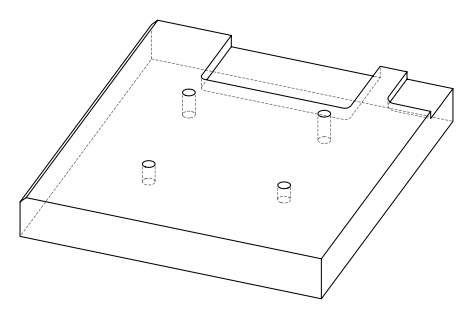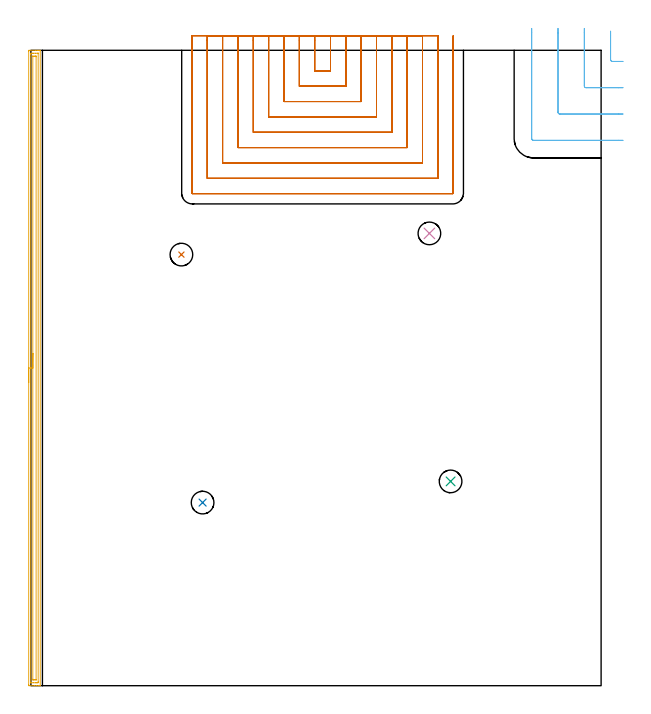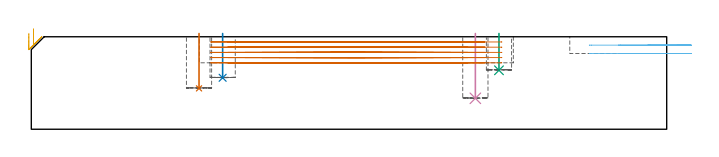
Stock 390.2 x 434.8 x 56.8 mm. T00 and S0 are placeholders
(PLAN: 7 operations, 3 tool changes, 48.8 min)
(1 INDEXABLE_INSERT_DRILL_BLIND_HOLE_FROM_SOLID | STEP1POCKET | NXT0302_002 | 0.14 min | 5932 mm3)
(2 INDEXABLE_INSERT_DRILL_BLIND_HOLE_FROM_SOLID_1 | STEP1POCKET_1 | NXT0302_002 | 0.11 min | 4710 mm3)
(3 INDEXABLE_INSERT_DRILL_BLIND_HOLE_FROM_SOLID_2 | STEP1POCKET_2 | NXT0302_002 | 0.09 min | 3843 mm3)
(4 INDEXABLE_INSERT_DRILL_BLIND_HOLE_FROM_SOLID_3 | STEP1POCKET_3 | NXT0302_002 | 0.16 min | 7082 mm3)
(5 AREA_MILL | FG_CHAMFER_SURFACE | UGT0205_001 | 10.65 min | 13568 mm3)
(6 MILL_CORNER_NOTCH_RECTANGULAR | CORNER_NOTCH_RECTANGULAR | UGT0201_106 | Follow Part, ap 6, ae 75% | 1.51 min | 44727 mm3)
(7 MILL_SLOT | SLOT_PARTIAL_RECTANGULAR | UGT0201_103 | Follow Part, ap 3.5, ae 75% | 36.18 min | 323874 mm3)
(TOOL NXT0302_002 | Index. Insert Drill 15.5mm [880-D1550L20-05] | D15.5 PA176 FL78 Z2)
(TOOL UGT0205_001 | Chamfer Mill 20 x 3 x 45 deg. | D20 FL50 Z2)
(TOOL UGT0201_106 | End Mill 24 mm | D24 FL25 Z2)
(TOOL UGT0201_103 | End Mill 14 mm | D14 FL19 Z2)
(OP 1 INDEXABLE_INSERT_DRILL_BLIND_HOLE_FROM_SOLID)
G17 G21 G94 G90
T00 M6
G54
G17 G0 G90 X103. Y295. S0 M3
G43 Z66.8 H1
G94 G81 G98 Z25.1 F250. R58.8
G80
M5
M2
(OP 2 INDEXABLE_INSERT_DRILL_BLIND_HOLE_FROM_SOLID_1)
G17 G21 G94 G90
T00 M6
G54
G17 G0 G90 X117.5 Y125.3 S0 M3
G43 Z66.8 H1
G94 G81 G98 Z31.6 F250. R58.8
G80
M5
M2
(OP 3 INDEXABLE_INSERT_DRILL_BLIND_HOLE_FROM_SOLID_2)
G17 G21 G94 G90
T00 M6
G54
G17 G0 G90 X287.2 Y139.8 S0 M3
G43 Z66.8 H1
G94 G81 G98 Z36.2 F250. R58.8
G80
M5
M2
(OP 4 INDEXABLE_INSERT_DRILL_BLIND_HOLE_FROM_SOLID_3)
G17 G21 G94 G90
T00 M6
G54
G17 G0 G90 X272.7 Y309.5 S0 M3
G43 Z66.8 H1
G94 G81 G98 Z19. F250. R58.8
G80
M5
M2
(OP 5 AREA_MILL)
G17 G21 G94 G90
T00 M6
G54
G17 G0 G90 X-1.5 Y207.4 S1061 M3
G43 Z66.8 H0
Z58.9
G94 G1 Y207.438 Z58.028 F250.
Y207.552 Z57.163
Y207.741 Z56.312
Y208.003 Z55.48
Y208.337 Z54.674
Y208.74 Z53.9
Y209.208 Z53.164
Y209.74 Z52.472
Y210.329 Z51.829
Y210.972 Z51.24
Y211.664 Z50.708
Y212.4 Z50.24
Y213.174 Z49.837
Y213.98 Z49.503
Y214.812 Z49.241
Y215.664 Z49.052
Y216.528 Z48.938
Y217.4 Z48.9
X-1.499 Y434.174 Z48.901
X-1.496 Y434.607 Z48.902
X-1.492 Y434.79 Z48.906
X-1.07 Y434.8 Z49.327
X3.33 Z53.724
X4.738 Z55.134
X5.09 Z55.485
X5.794 Z56.194
X6.055 Z56.455
X6.404 Y434.799 Z56.794
X6.4 Y434.621 Z56.8
Y0.179
X6.404 Y0.001 Z56.794
X6.055 Y0. Z56.455
X5.794 Z56.194
X5.09 Z55.485
X3.858 Z54.254
X2.554 Z52.95
X-1.07 Y0.001 Z49.327
X-1.294 Y0.004 Z49.104
X-1.492 Y0.01 Z48.906
X-1.496 Y0.193 Z48.902
X-1.499 Y0.626 Z48.901
X-1.5 Y217.4 Z48.9
X-0.086 Z50.314
X-0.085 Y432.28 Z50.315
X-0.084 Y432.386 Z50.316
X-0.079 Y432.771 Z50.321
X0.292 Y432.791 Z50.692
X0.69 Y432.797 Z51.09
X1.163 Y432.8 Z51.563
X1.57 Z51.97
X3.33 Z53.73
X4.683 Z55.083
X4.896 Y432.798 Z55.296
X4.93 Y432.796 Z55.33
X4.964 Y432.79 Z55.364
X4.979 Y432.783 Z55.379
X4.98 Y432.756 Z55.38
X4.985 Y432.493 Z55.385
Y2.52
X4.984 Y2.414 Z55.384
X4.979 Y2.029 Z55.379
X4.608 Y2.009 Z55.008
X4.21 Y2.003 Z54.61
X3.737 Y2. Z54.137
X3.33 Z53.73
X1.57 Z51.97
X0.217 Z50.617
X0.004 Y2.002 Z50.404
X-0.03 Y2.004 Z50.37
X-0.064 Y2.01 Z50.336
X-0.079 Y2.017 Z50.321
X-0.08 Y2.044 Z50.32
X-0.085 Y2.307 Z50.315
X-0.086 Y217.4 Z50.314
X1.328 Z51.728
X1.329 Y430.598 Z51.729
X1.33 Y430.721 Z51.73
X1.333 Y430.781 Z51.733
X1.335 Y430.789 Z51.735
X1.344 Y430.793 Z51.744
X1.373 Y430.798 Z51.773
X2.45 Y430.8 Z52.85
X3.132 Y430.799 Z53.532
X3.33 Y430.795 Z53.73
X3.528 Y430.79 Z53.928
X3.565 Y430.781 Z53.965
X3.567 Y430.745 Z53.967
X3.57 Y430.68 Z53.97
X3.571 Y430.598 Z53.971
Y430.353
Y4.202
X3.57 Y4.079 Z53.97
X3.567 Y4.019 Z53.967
X3.565 Y4.011 Z53.965
X3.556 Y4.007 Z53.956
X3.527 Y4.002 Z53.927
X2.45 Y4. Z52.85
X1.767 Y4.001 Z52.167
X1.57 Y4.005 Z51.97
X1.372 Y4.01 Z51.772
X1.335 Y4.019 Z51.735
X1.332 Y4.055 Z51.732
X1.33 Y4.12 Z51.73
X1.329 Y4.202 Z51.729
X1.328 Y4.447 Z51.728
Y217.4
Y218.272 Z51.766
Y219.136 Z51.88
Y219.988 Z52.069
Y220.82 Z52.331
Y221.626 Z52.665
Y222.4 Z53.068
Y223.136 Z53.537
Y223.828 Z54.068
Y224.471 Z54.657
Y225.06 Z55.301
Y225.592 Z55.993
Y226.06 Z56.728
Y226.463 Z57.502
Y226.797 Z58.308
Y227.059 Z59.14
Y227.248 Z59.992
Y227.362 Z60.857
Y227.4 Z61.728
G0 Z66.8
M5
M2
(OP 6 MILL_CORNER_NOTCH_RECTANGULAR)
G17 G21 G94 G90
T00 M6
G54
G17 G0 G90 X396.7 Y447.887 S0 M3
G43 Z66.8 H0
Z51.65
G94 G1 Y444.887 F250.
Y428.394 F500.
G3 X397.894 Y427.2 R1.2
G1 X402.2
X405.2 F250.
G0 Z66.8
X378.7 Y449.8
Z51.65
G1 Y446.8
Y410.394 F500.
G3 X379.894 Y409.2 R1.2
G1 X402.2
X405.2 F250.
G0 Z66.8
X360.7 Y449.8
Z51.65
G1 Y446.8
Y392.394 F500.
G3 X361.894 Y391.2 R1.2
G1 X402.2
X405.2 F250.
G0 Z66.8
X342.7 Y449.8
Z51.65
G1 Y446.8
Y374.395 F500.
G3 X343.895 Y373.2 R1.2
G1 X402.2
X405.2 F250.
G0 Z66.8
X396.7 Y447.887
Z46.5
G1 Y444.887
Y428.394 F500.
G3 X397.894 Y427.2 R1.2
G1 X402.2
X405.2 F250.
G0 Z66.8
X378.7 Y449.8
Z46.5
G1 Y446.8
Y410.394 F500.
G3 X379.894 Y409.2 R1.2
G1 X402.2
X405.2 F250.
G0 Z66.8
X360.7 Y449.8
Z46.5
G1 Y446.8
Y392.394 F500.
G3 X361.894 Y391.2 R1.2
G1 X402.2
X405.2 F250.
G0 Z66.8
X342.7 Y449.8
Z46.5
G1 Y446.8
Y374.395 F500.
G3 X343.895 Y373.2 R1.2
G1 X402.2
X405.2 F250.
G0 Z66.8
M5
M2
(OP 7 MILL_SLOT)
G17 G21 G94 G90
T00 M6
G54
G17 G0 G90 X194.2 Y444.8 S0 M3
G43 Z66.8 H0
Z53.6
G94 G1 Y441.8 F250.
Y420.7 F500.
X205.
Y441.8
Y444.8 F250.
X183.7
Y441.8
Y410.2 F500.
X215.5
Y441.8
Y444.8 F250.
X173.2
Y441.8
Y399.7 F500.
X226.
Y441.8
Y444.8 F250.
X162.7
Y441.8
Y389.2 F500.
X236.5
Y441.8
Y444.8 F250.
X152.2
Y441.8
Y378.7 F500.
X247.
Y441.8
Y444.8 F250.
X141.7
Y441.8
Y368.2 F500.
X257.5
Y441.8
Y444.8 F250.
X131.2
Y441.8
Y357.7 F500.
X268.
Y441.8
Y444.8 F250.
X120.7
Y441.8
Y347.2 F500.
X278.5
Y441.8
Y444.8 F250.
X110.2
Y441.8
Y337. F500.
G3 X110.5 Y336.7 R0.3
G1 X288.7
G3 X289. Y337. R0.3
G1 Y441.8
Y444.8 F250.
G0 X194.2 Z50.4
G1 Y441.8
Y420.7 F500.
X205.
Y441.8
Y444.8 F250.
X183.7
Y441.8
Y410.2 F500.
X215.5
Y441.8
Y444.8 F250.
X173.2
Y441.8
Y399.7 F500.
X226.
Y441.8
Y444.8 F250.
X162.7
Y441.8
Y389.2 F500.
X236.5
Y441.8
Y444.8 F250.
X152.2
Y441.8
Y378.7 F500.
X247.
Y441.8
Y444.8 F250.
X141.7
Y441.8
Y368.2 F500.
X257.5
Y441.8
Y444.8 F250.
X131.2
Y441.8
Y357.7 F500.
X268.
Y441.8
Y444.8 F250.
X120.7
Y441.8
Y347.2 F500.
X278.5
Y441.8
Y444.8 F250.
X110.2
Y441.8
Y337. F500.
G3 X110.5 Y336.7 R0.3
G1 X288.7
G3 X289. Y337. R0.3
G1 Y441.8
Y444.8 F250.
G0 X194.2 Z47.2
G1 Y441.8
Y420.7 F500.
X205.
Y441.8
Y444.8 F250.
X183.7
Y441.8
Y410.2 F500.
X215.5
Y441.8
Y444.8 F250.
X173.2
Y441.8
Y399.7 F500.
X226.
Y441.8
Y444.8 F250.
X162.7
Y441.8
Y389.2 F500.
X236.5
Y441.8
Y444.8 F250.
X152.2
Y441.8
Y378.7 F500.
X247.
Y441.8
Y444.8 F250.
X141.7
Y441.8
Y368.2 F500.
X257.5
Y441.8
Y444.8 F250.
X131.2
Y441.8
Y357.7 F500.
X268.
Y441.8
Y444.8 F250.
X120.7
Y441.8
Y347.2 F500.
X278.5
Y441.8
Y444.8 F250.
X110.2
Y441.8
Y337. F500.
G3 X110.5 Y336.7 R0.3
G1 X288.7
G3 X289. Y337. R0.3
G1 Y441.8
Y444.8 F250.
G0 X194.2 Z44.
G1 Y441.8
Y420.7 F500.
X205.
Y441.8
Y444.8 F250.
X183.7
Y441.8
Y410.2 F500.
X215.5
Y441.8
Y444.8 F250.
X173.2
Y441.8
Y399.7 F500.
X226.
Y441.8
Y444.8 F250.
X162.7
Y441.8
Y389.2 F500.
X236.5
Y441.8
Y444.8 F250.
X152.2
Y441.8
Y378.7 F500.
X247.
Y441.8
Y444.8 F250.
X141.7
Y441.8
Y368.2 F500.
X257.5
Y441.8
Y444.8 F250.
X131.2
Y441.8
Y357.7 F500.
X268.
Y441.8
Y444.8 F250.
X120.7
Y441.8
Y347.2 F500.
X278.5
Y441.8
Y444.8 F250.
X110.2
Y441.8
Y337. F500.
G3 X110.5 Y336.7 R0.3
G1 X288.7
G3 X289. Y337. R0.3
G1 Y441.8
Y444.8 F250.
G0 X194.2 Z40.8
G1 Y441.8
Y420.7 F500.
X205.
Y441.8
Y444.8 F250.
X183.7
Y441.8
Y410.2 F500.
X215.5
Y441.8
Y444.8 F250.
X173.2
Y441.8
Y399.7 F500.
X226.
Y441.8
Y444.8 F250.
X162.7
Y441.8
Y389.2 F500.
X236.5
Y441.8
Y444.8 F250.
X152.2
Y441.8
Y378.7 F500.
X247.
Y441.8
Y444.8 F250.
X141.7
Y441.8
Y368.2 F500.
X257.5
Y441.8
Y444.8 F250.
X131.2
Y441.8
Y357.7 F500.
X268.
Y441.8
Y444.8 F250.
X120.7
Y441.8
Y347.2 F500.
X278.5
Y441.8
Y444.8 F250.
X110.2
Y441.8
Y337. F500.
G3 X110.5 Y336.7 R0.3
G1 X288.7
G3 X289. Y337. R0.3
G1 Y441.8
Y444.8 F250.
G0 Z66.8
M5
M2
